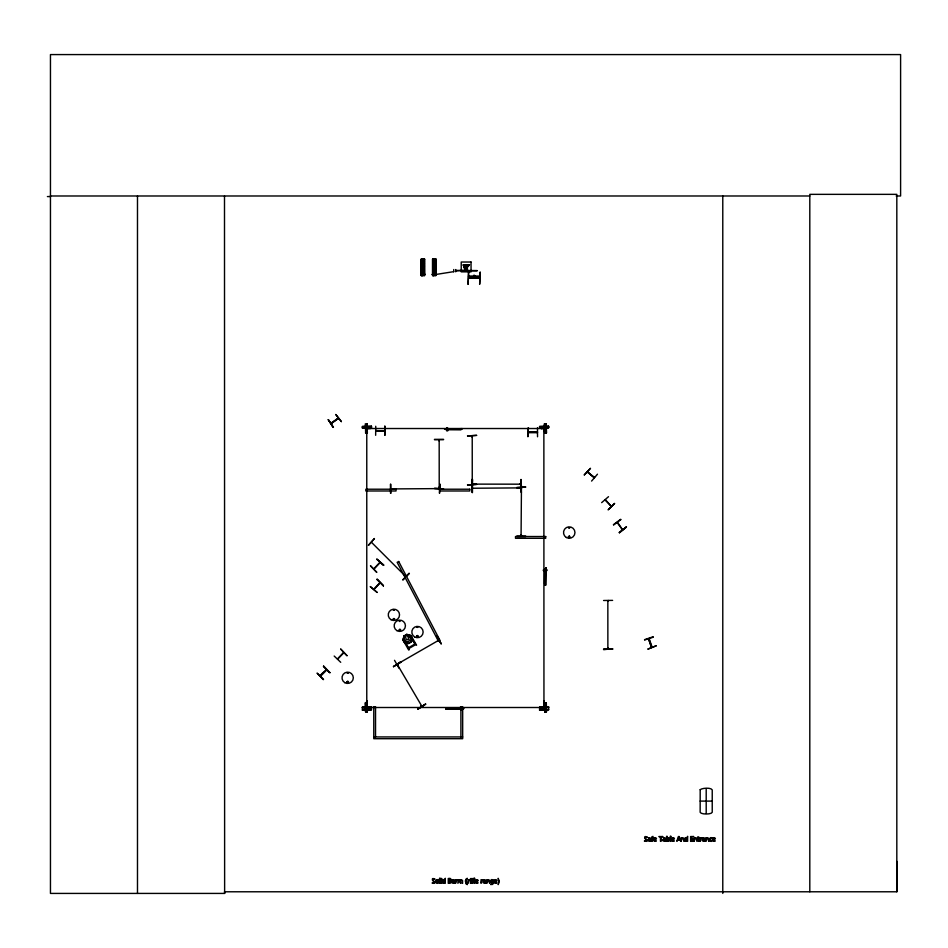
<?xml version="1.0" encoding="UTF-8"?>
<svg xmlns="http://www.w3.org/2000/svg" width="948" height="948" viewBox="0 0 948 948"><rect width="100%" height="100%" fill="white"/><g stroke="black" fill="none" stroke-linecap="round" stroke-linejoin="round"><path stroke-width="1.42" d="M896.168 195.987L900.6 195.987L900.6 54.581L50.457 54.581L50.457 893.419L224.629 893.419L224.51 891.784L896.82 891.784L896.95 861.448M447.302 708.63L447.302 707.836L462.363 707.943L462.363 708.737L446.164 709.033M543.441 570.767L543.441 569.843M543.559 570.826L543.571 569.772M544.199 570.803L544.199 569.807M544.626 570.755L544.626 569.866M546.001 570.684L546.001 569.689M546.629 570.72L546.629 569.665M546.747 570.649L546.759 569.724M366.722 705.762C368.369 706.426 365.928 693.213 366.769 706.947M367.184 705.75L367.089 706.935M543.951 706.947L544.259 700.643L543.915 706.177M544.365 705.75L544.271 706.935M366.722 701.828L367.137 701.816M543.903 701.828L544.306 701.816M366.675 428.543L366.769 427.951M543.951 427.951L543.962 431.127L544.271 427.939M366.722 428.543L367.942 428.615M366.686 430.534L366.746 430.736M331.764 423.14L330.864 423.27M331.125 423.483L338.472 418.293L337.832 418.862M371.45 542.292L405.768 576.538L405.057 575.827M405.685 576.55L405.27 575.602L405.993 576.313M438.853 488.339L438.853 487.331L439.22 488.303M471.855 483.599L472.317 484.227M521.53 488.493L520.985 479.427L521.139 488.493M521.447 487.58L521.068 536.035L521.127 535.087M521.447 535.087L521.447 536.094L521.08 535.276M607.846 600.665L607.869 648.93L607.941 648.065M347.051 682.027C348.876 680.036 347.632 684.326 347.193 681.754M348.153 673.092L347.181 673.222L348.094 672.973M348.544 682.027C346.257 684.681 347.181 679.42 348.449 681.825M393.396 610.133L394.368 610.263L393.456 610.026M394.486 619.234C393.147 617.16 393.503 620.632 394.273 619.459M399.298 621.082C400.767 619.459 399.783 622.943 399.404 620.857M399.179 630.017C401.004 628.358 399.76 631.629 399.321 630.29M400.672 630.017C398.385 632.672 399.309 627.398 400.577 629.804M416.978 627.339L417.961 627.209L417.049 627.457M416.634 636.049C418.388 639.485 418.341 633.086 416.693 636.487M568.764 527.977L569.736 527.858L568.812 527.74M568.362 536.793C570.637 533.866 569.712 539.957 568.456 536.58M568.622 536.793C570.246 534.933 569.523 538.63 568.717 536.935M648.859 638.786L651.655 647.33L648.586 638.751M605.061 500.023L611.306 506.315M396.809 664.027L397.65 664.015M438.9 640.09L438.249 640.587M467.364 267.549L465.35 267.549L464.662 269.315L463.276 264.776L469.438 264.776L465.29 269.315L463.276 264.776L464.84 267.893M439.22 488.137L439.173 439.825M472.282 436.72L471.914 435.997L471.914 436.909M472.258 484.298L472.223 435.997M588.471 472.223L587.902 471.677M622.433 529.636L617.598 522.407M545.799 567.84L545.396 568.824M410.851 635.409L406.716 634.307L404.097 635.895L402.947 639.959L408.695 650.032L409.323 649.664L408.73 648.645L415.556 644.711L416.575 645.173L411.527 636.44L410.899 636.807M404.097 635.895L403.054 639.936L404.5 642.448L408.493 643.419L411.065 641.938L412.19 637.933L411.183 642.033L408.529 643.562L404.393 642.46M435.203 882.481C428.97 876.805 438.971 880.277 433.07 878.523A1.529 1.529 0 0 0 432.359 879.021C431.731 882.244 438 881.901 432.063 883.015L434.042 883.358L435.203 882.481A1.434 1.434 0 0 0 435.262 881.522M647.496 840.509C641.263 834.821 651.264 838.305 645.363 836.551A1.529 1.529 0 0 0 644.652 837.048C644.024 840.272 650.292 839.916 644.356 841.03L646.335 841.374L647.496 840.509A1.434 1.434 0 0 0 647.555 839.549M397.615 665.188L397.283 664.43L421.848 706.236M421.09 705.762L421.777 706.165M367.089 430.819L367.089 428.235M541.569 428.164L544.365 428.591L543.868 428.164L543.951 706.355L543.951 701.247M439.445 488.967L438.651 488.978M473.502 484.108L472.519 483.753L473.502 483.8M520.002 483.8L520.914 483.717M528.415 432.087L529.304 432.43M380.219 562.519L374.033 569.037M320.341 675.936L326.633 669.94M321.111 675.794C318.09 675.971 328.221 668.565 325.839 670.189M380.148 582.937L374.033 589.49M337.417 658.931L343.579 652.461M343.745 652.888L337.654 659.192M417.914 636.712C417.831 634.248 416.397 637.447 417.618 636.795M467.388 265.867L469.438 264.776L465.29 269.315L467.364 268.936L467.364 264.776M375.846 430.925L384.864 430.973L375.941 430.57M520.95 484.179L472.59 484.12M584.312 474.901L590.521 468.288L584.276 474.877M587.416 472.057L594.609 477.436L594.005 476.915M591.588 481.074L597.477 474.19M461.119 428.958L462.079 428.65M330.994 423.128L338.187 418.104M370.573 565.802L376.818 572.391L370.49 565.885M383.727 565.079L376.806 559.213L383.703 565.103M373.82 568.729L379.911 562.283M373.82 589.123L379.982 582.605M377.162 592.405L370.23 586.551L377.114 592.453M334.182 656.04L340.723 662.308M320.448 676.339L326.645 669.845M409.062 573.208L402.781 579.738M403.019 579.975L404.843 578.138M406.656 576.289L409.394 573.528M466.357 267.68L464.662 269.315L469.438 264.776M438.888 640.173L396.892 664.347M601.66 502.641L608.498 496.693M521.092 535.205L521.104 535.976M608.26 648.882L608.249 648.065M400.364 630.586L399.582 630.799M613.392 524.694L620.679 519.303M613.629 524.991L620.881 519.563M619.198 532.456L626.45 527.029M328.34 419.703L333.151 427.394L328.328 419.715M331.077 423.626L338.531 418.376M341.387 421.587L335.77 414.466L341.351 421.623M394.522 660.306L398.99 668.186M397.011 664.311L397.485 663.6M437.952 640.279L438.746 639.817M393.456 666.539L401.3 662.012M417.807 708.713L425.652 704.186M405.211 635.776L406.064 635.279L408.209 636.961L408.552 639.58L406.289 639.568L405.175 635.729M403.433 640.931L404.061 640.564M408.209 647.745L403.54 638.537L408.28 647.863L415.034 643.953L409.323 635.184L414.951 643.822M438.853 439.825L438.865 440.737L439.268 440.014M367.184 428.532L367.931 428.117M367.243 707.184L370.929 707.492L367.255 707.504M644.64 639.995L653.255 637.186M644.533 639.675L653.113 636.76M651.406 647.318L652.082 647.057L649.119 638.596M370.49 428.555L367.599 428.52M541.581 707.552L540.881 707.196L544.567 707.504M710.704 837.677L709.507 838.707L709.649 840.675A1.386 1.386 0 0 0 710.384 841.291C715.136 841.812 705.857 839.158 712.114 837.925L710.704 837.677A1.967 1.967 0 0 1 711.628 837.724M519.907 487.817L520.855 487.888L520.049 488.291M537.291 432.489L528.51 432.478M434.077 275.335L434.303 274.541M435.997 274.458L453.725 271.649M569.452 537.575L568.836 537.492M393.894 619.956C396.537 617.669 391.275 618.594 393.681 619.862M543.879 707.552L544.555 707.184M362.397 707.244L371.462 706.888M362.397 707.516L371.462 707.149M362.409 707.907L371.462 707.54M362.409 710.005L371.462 709.637M539.578 707.244L548.643 706.758L548.643 709.898L539.578 710.265L539.578 707.113M539.578 707.516L548.643 707.149M539.578 707.907L548.643 707.54M539.578 710.005L548.643 709.637M605.44 499.691L611.223 506.291M397.556 664.275L398.018 665.058M362.397 426.576L371.462 426.399M362.397 427.631L371.462 427.453M362.397 427.832L371.462 427.655M539.578 426.576L548.631 426.399M539.578 427.631L548.631 427.453M539.578 427.832L548.643 427.655M375.728 426.245L375.657 435.298M384.781 426.185L384.841 435.239M434.48 439.351L443.546 439.339M434.48 439.73L443.546 439.671M390.434 484.238L390.529 493.292M520.831 483.504L521.353 492.569L520.962 483.504M520.096 484.12L520.914 484.12M516.755 487.545L525.82 487.047L516.755 487.616M434.48 488.493L443.546 488.812L434.48 488.362M472.377 488.244L520.76 487.888L520.049 488.244M438.557 488.611L439.374 488.611L390.967 488.919M472.021 488.493L472.448 479.427L472.377 492.569L472.341 479.427M525.82 536.189L516.767 536.118M516.767 536.58L525.82 536.521M603.568 600.499L612.621 600.38M603.568 649.072L612.633 649.072M47.4 196.568L50.457 196.556M544.46 423.839L546.297 423.827L546.51 432.892L544.662 432.892L544.46 423.839L544.745 432.892M367.587 428.212L370.573 428.2M541.225 428.212L544.211 428.212L544.271 430.819M541.225 428.532L544.223 428.52L367.54 428.52M365.513 432.892L367.35 432.892L367.137 423.839L365.3 423.839L365.667 432.892M367.137 702.812L365.3 702.812L365.513 711.877L367.35 711.877L367.066 702.812M367.587 707.184L370.573 707.184M367.599 707.504L370.585 707.492M541.225 707.196L544.211 707.184M541.225 707.504L544.223 707.504L367.54 707.504M544.662 711.877L546.51 711.865L546.297 702.812L544.46 702.812L544.745 711.877M50.457 195.987L809.805 195.987M424.668 259.159L421.185 259.171L421.185 275.548L424.668 275.524L424.597 259.159M421.422 260.842L424.443 260.842M432.738 260.842L435.76 260.842M421.422 261.944L424.443 261.944M432.738 261.944L435.76 261.944M421.422 263.603L424.443 263.603M432.738 263.603L435.76 263.603M421.41 265.084L424.431 265.084M432.738 265.084L435.76 265.084M465.35 265.286L467.364 265.286M467.364 266.672L465.35 266.672L465.35 264.776M421.41 266.743L424.431 266.743M432.738 266.743L435.76 266.743M465.35 268.936L467.364 268.936M455.727 270.405L477.117 270.571M464.591 270.322L468.122 270.322M463.288 270.796L477.117 270.82M455.727 270.927L463.288 270.405M464.591 270.95L468.122 270.95M480.162 272.206L479.664 284.281L480.138 272.206M421.422 273.865L424.443 273.865M432.738 273.865L435.76 273.865M420.912 274.339L424.941 274.339M432.241 274.339L436.27 274.339M420.912 274.458L424.941 274.458M432.241 274.458L436.27 274.458M423.164 274.647L422.855 275.335M468.561 276.129L479.664 276.129M468.561 276.626L479.664 276.626M473.68 277.326L474.569 277.326L474.569 275.43L473.68 275.43L473.68 277.326L473.751 275.501M537.48 427.714L537.54 436.767M528.51 432.087L537.48 432.087M528.38 432.501L537.504 432.501M373.773 736.94L462.671 736.94M700.157 801.096L712.232 801.096M446.579 427.821L447.646 427.821M446.615 428.449L447.598 428.449M446.733 430.25L447.729 430.25M446.698 430.878L447.752 430.878M460.491 706.793L461.558 706.805M460.527 707.421L461.51 707.433M460.645 709.223L461.64 709.234M460.61 709.851L461.664 709.862M541.581 428.626L540.881 428.212L544.555 428.212M437.621 879.637L436.933 879.637A1.434 1.434 0 0 0 436.116 880.1L435.914 882.612L437.621 883.358A1.422 1.422 0 0 0 438.438 882.896L438.438 880.1M545.456 584.134L544.602 584.027L544.709 568.966L545.503 568.966L545.799 585.153M421.457 706.355L421.078 705.656M537.291 432.039L536.663 432.442M444.766 428.65L445.75 429.041M463.489 709.033L462.494 708.63M608.26 600.463L608.26 601.376M594.195 477.674L587.464 471.843M438.817 488.208L438.853 487.426M587.333 471.997L594.349 477.816M376.889 559.119L383.43 565.399M376.889 579.512L383.43 585.781M323.387 666.42L329.916 672.701M323.564 679.42L317.07 673.104L323.339 679.657M617.101 522.514L622.563 529.814M328.292 419.739L333.459 427.181M437.621 636.902L441.116 643.858L436.53 636.049L441.223 643.799M410.816 635.35L412.321 637.957M406.716 634.307L410.579 638.146L409.761 640.647L408.043 641.63L405.448 641.109L404.334 639.189L404.18 635.93M648.503 638.774L651.43 647.413M546.143 423.827L546.356 432.892M544.91 423.827L545.124 432.892M544.685 423.839L544.899 432.892M546.143 702.812L546.356 711.865M544.91 702.812L545.124 711.877M544.685 702.812L544.899 711.877M366.912 423.839L367.279 432.892M366.686 423.839L366.888 432.892M366.912 702.812L367.125 711.877M366.686 702.812L366.888 711.877M365.454 702.812L365.667 711.877M472.009 479.427L472.258 492.569M390.813 484.238L390.86 493.292M384.912 426.185L384.912 435.239M543.951 428.247L543.951 430.83M366.781 430.83L366.769 428.247L366.769 706.355L366.769 701.247M544.259 701.224L544.271 706.343M367.089 701.224L367.089 706.343M896.82 891.784L896.82 194.352L809.805 194.352L809.805 891.784M722.779 195.987L722.779 893.419M706.201 789.02L706.201 813.183M474.498 275.501L474.498 277.254M474.249 277.326L474.249 278.048M474 277.326L474 278.048M460.906 736.94L460.906 706.734L462.671 706.734L462.671 738.705L373.773 738.705L373.773 706.734L375.538 706.734L375.538 736.94M455.727 269.528L455.727 271.803M453.725 269.528L453.725 271.803M435.76 259.159L435.76 275.524M435.594 259.159L435.523 275.524M435.416 259.159L435.262 274.458M435.144 259.159L435.203 274.162M435.014 259.159L434.942 274.162M434.717 275.524L433.793 275.524M433.568 259.171L433.497 275.548M433.355 259.171L433.295 275.548M433.094 259.171L433.165 275.548M432.904 259.171L432.963 275.548M432.738 259.171L432.774 275.548M424.408 259.159L424.443 275.524M424.218 259.159L424.206 275.524M424.017 259.159L424.088 274.162M423.875 259.159L423.934 274.458M423.685 259.159L423.626 274.162M423.389 275.524L422.464 275.524M422.227 259.171L422.239 275.548M422.002 259.171L422.168 275.548M421.848 259.171L421.979 275.548M421.789 259.171L421.765 275.548M421.422 259.171L421.445 275.548M421.196 259.171L421.256 275.548M224.498 195.987L224.629 893.419M137.484 195.987L137.484 893.419M437.443 879.637A1.434 1.434 0 0 1 438.272 880.111M445.892 428.946L445.88 429.74L460.941 429.847L460.953 429.053L445.892 428.946M465.432 880.976L466.108 883.939L467.352 884.614L466.238 882.908A4.029 4.029 0 0 1 465.978 881.462L466.238 879.993A4.266 4.266 0 0 1 466.854 878.867L467.352 878.298L466.108 878.986L465.432 880.976M499.359 881.462L498.162 884.614C498.529 884.389 498.506 878.512 498.162 878.298L499.359 881.462M668.98 839.513C667.321 843.945 667.131 835.152 668.98 839.513M493.28 882.884L492.664 884.413L490.614 884.496C496.432 882.884 486.703 883.56 491.491 879.637A1.612 1.612 0 0 1 492.676 879.863L493.28 879.708L493.28 882.884M471.986 879.282L471.962 883.299L472.566 883.299L472.566 880.206L473.55 879.708C471.997 879.768 474.652 876.853 471.986 879.282M651.75 837.309L651.738 841.314L652.342 841.314L652.342 838.233L653.326 837.724C651.774 837.795 654.428 834.88 651.75 837.309M669.596 839.466L668.695 841.291L666.586 841.314L666.586 836.314L667.191 836.314C665.828 839.181 670.094 836.385 669.596 839.466M442.289 881.083L442.823 883.121L445.276 883.299L445.276 878.298L444.671 879.851A1.635 1.635 0 0 0 443.474 879.637A1.41 1.41 0 0 0 442.716 880.111L442.289 881.083M451.864 881.107C450.632 884.733 457.351 882.375 453.63 882.849C450.051 881.806 458.074 880.633 453.144 879.637A1.481 1.481 0 0 0 452.291 880.123L451.864 881.107M475.28 881.107C474.047 884.733 480.766 882.375 477.057 882.849C473.467 881.806 481.489 880.633 476.56 879.637A1.481 1.481 0 0 0 475.718 880.123L475.28 881.107M493.944 881.107C492.699 884.733 499.43 882.375 495.709 882.849C492.131 881.806 500.153 880.633 495.223 879.637A1.481 1.481 0 0 0 494.37 880.123L493.944 881.107M653.551 839.134C652.307 842.76 659.038 840.402 655.317 840.876C651.738 839.833 659.761 838.66 654.831 837.665A1.481 1.481 0 0 0 653.978 838.15L653.551 839.134M671.516 839.134C670.283 842.76 676.99 840.402 673.281 840.876C669.703 839.833 677.725 838.66 672.796 837.665A1.481 1.481 0 0 0 671.942 838.15L671.516 839.134M684.657 839.11L685.191 841.149L687.632 841.314L687.632 836.314L687.027 837.878A1.635 1.635 0 0 0 685.842 837.665A1.41 1.41 0 0 0 685.084 838.127L684.657 839.11M712.446 839.134C711.213 842.76 717.932 840.402 714.223 840.876C710.645 839.833 718.667 838.66 713.726 837.665A1.481 1.481 0 0 0 712.884 838.15L712.446 839.134M450.833 881.853L448.89 882.754L448.89 880.988L450.833 881.853M451.497 881.83L450.715 883.086L448.25 883.299L448.25 878.512C452.243 877.552 450.288 880.408 451.497 881.83M436.353 880.893C436.803 886.451 439.777 878.014 436.353 880.893M442.953 880.929C443.38 886.273 445.975 877.955 442.953 880.929M685.309 838.956C685.748 844.301 688.343 835.982 685.309 838.956M483.184 881.913L483.148 882.256A1.232 1.232 0 0 0 483.326 882.908L486.004 883.299L485.779 880.052L483.433 879.78L485.4 880.929L483.184 881.913M648.005 839.928L647.97 840.284A1.232 1.232 0 0 0 648.159 840.935L650.826 841.314L650.601 838.079L648.254 837.807L650.221 838.956L648.005 839.928M662.925 839.928L662.889 840.284A1.232 1.232 0 0 0 663.067 840.935L665.745 841.314L665.52 838.079L663.173 837.807L665.14 838.956L662.925 839.928M702.29 839.928L702.255 840.284A1.232 1.232 0 0 0 702.444 840.935L705.111 841.314L704.897 838.079L702.551 837.807L704.506 838.956L702.29 839.928M490.957 880.893C491.443 885.977 493.955 878.038 490.957 880.893M422.275 265.736C423.092 268.308 424.266 263.935 422.275 265.736M433.603 265.736C434.421 268.308 435.594 263.935 433.603 265.736M700.193 789.672L700.157 812.294C700.892 814.593 711.498 814.593 712.232 812.294L712.232 789.897C710.964 787.267 701.994 788.049 700.193 789.672M483.812 881.972L484.724 882.813L485.4 881.415L483.812 881.972M648.633 839.999L649.546 840.829L650.221 839.442L648.633 839.999M663.541 839.999L664.465 840.829L665.14 839.442L663.541 839.999M702.918 839.999L703.831 840.829L704.506 839.442L702.918 839.999M450.608 879.685L448.89 880.455L448.89 879.057L450.608 879.685M452.54 880.704C454.815 882.896 454.4 878.642 452.54 880.704M475.955 880.704C478.23 882.896 477.816 878.642 475.955 880.704M494.619 880.704C496.894 882.896 496.479 878.642 494.619 880.704M654.227 838.719C656.502 840.923 656.087 836.669 654.227 838.719M672.191 838.719C674.466 840.923 674.052 836.669 672.191 838.719M713.121 838.719C715.396 840.923 714.982 836.669 713.121 838.719M677.856 839.987L676.789 841.314L678.401 836.539L679.183 836.539L680.794 841.314L679.692 839.987L677.856 839.987M678.78 837.179L678.033 839.442L679.515 839.442L678.78 837.179M377.15 579.228L383.407 585.805L377.15 579.228M323.635 666.148L329.892 672.725L323.612 666.183M340.747 649.096L346.992 655.684L340.747 649.096M374.424 538.582L368.393 545.349L374.401 538.547M460.716 879.957L457.92 879.708L457.92 883.299L459.353 880.182L460.562 883.299C458.915 879.483 463.726 879.306 461.996 883.299L462.6 883.299L462.517 880.325L460.716 879.957M614.588 503.495L608.118 509.858L614.541 503.447M456.367 880.562L455.55 883.299L455.55 879.708L457.446 879.72L456.367 880.562M468.845 880.562L468.028 883.299L468.028 879.708L469.924 879.72L468.845 880.562M481.845 880.562L481.027 883.299L481.027 879.708L482.923 879.72L481.845 880.562M700.963 838.589L700.134 841.314L700.134 837.724L702.03 837.748L700.963 838.589M487.722 879.886L486.845 879.708L486.845 883.299L487.45 880.609L488.386 880.182L489.678 883.299L489.5 880.147L487.722 879.886M682.074 837.914L681.197 837.724L681.197 841.314L681.802 838.636L682.738 838.21L684.018 841.314L683.852 838.174L682.074 837.914M695.133 837.914L694.256 837.724L694.256 841.314L694.86 838.636L695.796 838.21L697.088 841.314L696.91 838.174L695.133 837.914M706.829 837.914L705.964 837.724L705.964 841.314L706.568 838.636L707.492 838.21L708.784 841.314L708.618 838.174L706.829 837.914M626.379 526.922L619.423 532.752L626.379 526.922M401.075 661.633L393.515 666.645L401.075 661.633M425.593 704.068L418.021 709.092L425.593 704.068M398.705 561.5L397.153 562.318L438.367 641.085L439.931 640.267L398.705 561.5M699.648 840.746L698.652 840.639L698.569 838.233L699.683 837.724L697.965 836.693C697.23 837.594 697.823 842.95 699.648 840.746M656.206 645.825L647.768 649.167L656.182 645.766M371.462 706.758L362.397 707.113L362.409 710.265L371.462 709.898L371.462 706.758M371.462 426.268L362.397 426.446L362.397 428.034L371.462 427.785L371.462 426.268M548.631 426.268L539.578 426.446L539.578 428.034L548.643 427.785L548.631 426.268M476.595 435.369L467.542 435.938L476.595 435.369M439.943 484.227L439.505 493.292L439.908 484.227M476.595 484.392L467.542 484.949L476.595 484.392M612.633 648.953L603.568 649.51L612.633 648.953M435.997 259.159L432.501 259.171L432.501 275.548L435.997 275.524L435.985 259.159M471.049 262.027L461.226 262.027L461.226 271.851L471.049 271.851L471.049 262.027M468.585 272.206L468.111 284.281L468.585 272.206M478.657 278.048L469.592 278.238L478.657 278.048M528.415 427.714L527.918 436.767L528.356 427.714M462.28 428.65L444.565 429.041L462.28 428.65M396.027 489.215L365.833 489.215L365.833 490.981L396.027 490.981L396.027 489.215M469.77 489.215L439.576 489.215L439.576 490.981L469.77 490.981L469.77 489.215M545.704 536.532L515.499 536.532L515.499 538.298L545.704 538.298L545.704 536.532M545.799 567.639L545.396 585.354L545.799 567.639M463.691 708.63L445.975 709.033L463.691 708.63M670.84 836.314L670.236 836.314L670.236 841.314L670.84 841.314L670.84 836.314M662.699 836.539L658.848 836.539L660.46 837.096L660.46 841.314L661.088 841.314L661.088 837.096L662.699 836.539M693.604 836.539L690.618 836.539L690.618 841.314L693.604 841.314L691.246 840.758L691.246 838.98L693.45 838.98L691.246 838.411L691.246 837.096L693.604 836.539M440.121 878.298L439.517 878.298L439.517 883.299L440.121 883.299L440.121 878.298M474.616 878.298L474.012 878.298L474.012 883.299L474.616 883.299L474.616 878.298M441.661 878.476L440.974 879.104L441.661 878.476M471.049 878.476L470.362 879.104L471.049 878.476M441.614 879.708L441.01 879.708L441.01 883.299L441.614 883.299L441.614 879.708M471.014 879.708L470.409 879.708L470.409 883.299L471.014 883.299L471.014 879.708M566.371 537.516A5.735 5.735 0 0 0 574.974 532.551A5.735 5.735 0 0 0 566.371 527.598A5.735 5.735 0 0 0 566.371 537.516M414.643 636.938A5.664 5.664 0 0 0 423.14 632.043A5.664 5.664 0 0 0 414.643 627.138A5.664 5.664 0 0 0 414.643 636.938M391.062 619.731A5.652 5.652 0 0 0 399.546 614.837A5.652 5.652 0 0 0 391.062 609.943A5.652 5.652 0 0 0 391.062 619.731M396.975 630.669A5.641 5.641 0 0 0 405.436 625.775A5.641 5.641 0 0 0 396.975 620.893A5.641 5.641 0 0 0 396.975 630.669M344.835 682.69A5.652 5.652 0 0 0 353.32 677.796A5.652 5.652 0 0 0 344.835 672.902A5.652 5.652 0 0 0 344.835 682.69"/></g></svg>
